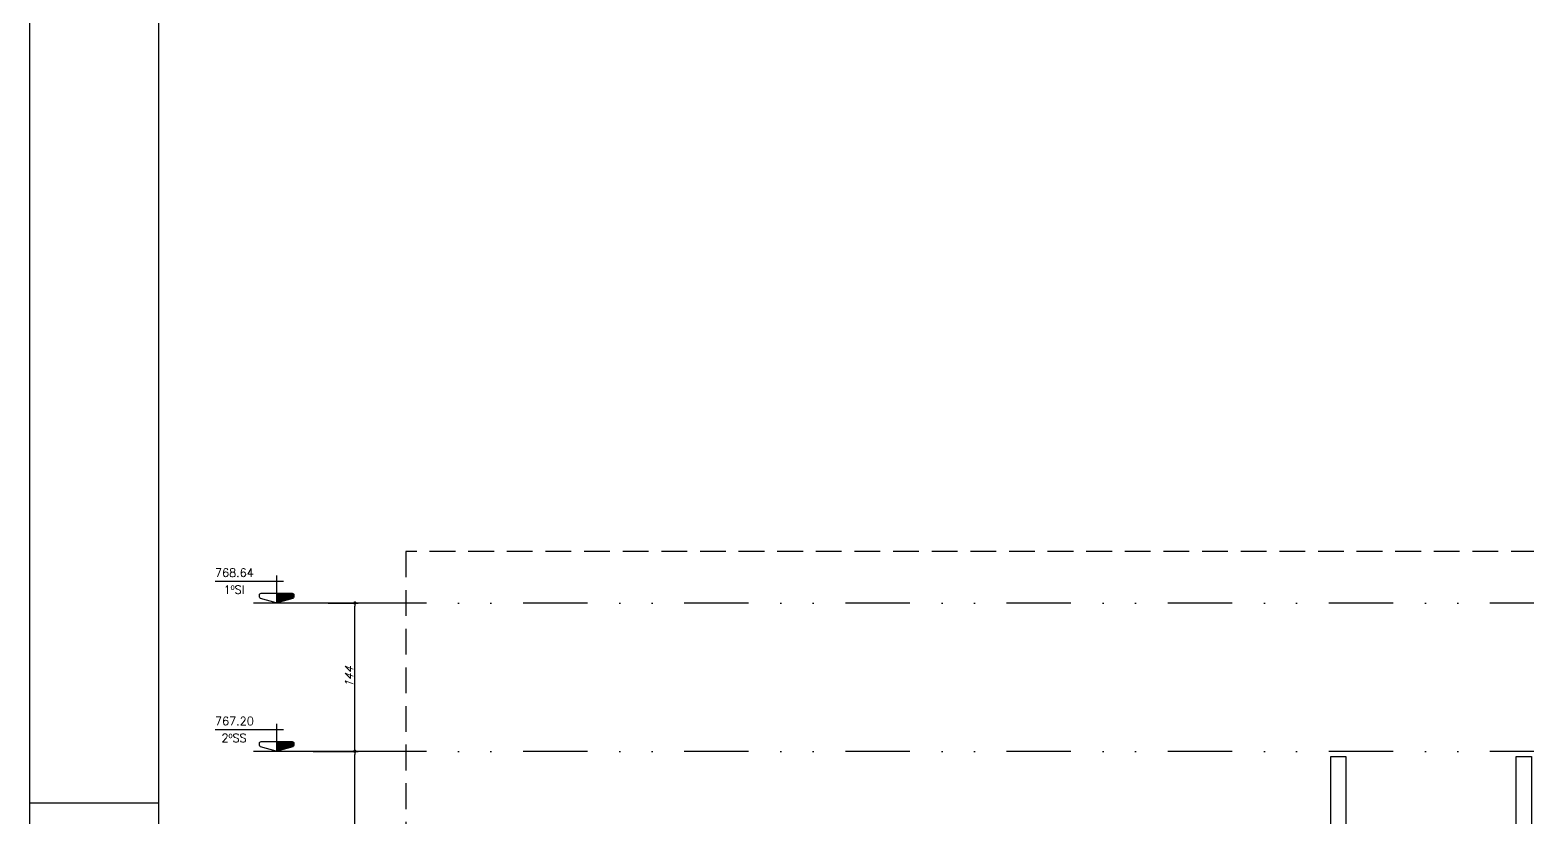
# Model space of a CAD drawing. Header units: millimetres. Extents: x 0 to 8720, y 0 to 4500.
# Drawn here: x 0 to 1454, y 1471 to 2235 of the extents above; entities that cross this region are included whole.
import ezdxf
from ezdxf.enums import TextEntityAlignment as Align

# ---------------------------------------------------------------- set-up
doc = ezdxf.new("R2010")
doc.units = ezdxf.units.MM
doc.header["$LTSCALE"] = 50
doc.linetypes.add('DASHED', pattern=[0.75, 0.5, -0.25])
doc.linetypes.add('DIVIDE2', pattern=[0.625, 0.25, -0.125, 0, -0.125, 0, -0.125])
for name, color, linetype in [('F-AUX', 2, 'Continuous'), ('F-COTAS', 106, 'Continuous'), ('F-EIXOS-DET', 1, 'Continuous'), ('F-FUNDAÇÃO-VISTA', 253, 'Continuous'), ('F-MARGEM', 1, 'Continuous'), ('F-NÍVEL-VISTA', 2, 'Continuous'), ('F-TEXTO', 6, 'Continuous')]:
    doc.layers.add(name, color=color, linetype=linetype)
doc.styles.add('CP-TEXT-INCL', font='simplex.shx', dxfattribs={"oblique": 20})
doc.styles.add('MCP', font='simplex.shx')
doc.dimstyles.new('CP-COTAS-50', dxfattribs={"dimscale": 0.64, "dimtxt": 12.5, "dimasz": 5, "dimexe": 5, "dimexo": 5, "dimgap": 2.5, "dimtad": 1, "dimdec": 1, "dimdsep": 46, "dimtxsty": 'CP-TEXT-INCL', "dimblk1": 'DOT', "dimblk2": 'DOT', "dimsah": 1, "dimcen": 9, "dimclrd": 256, "dimclre": 256, "dimclrt": 256, "dimadec": 0, "dimazin": 0, "dimtfac": 1, "dimtdec": 1, "dimtmove": 2, "dimatfit": 3, "dimldrblk": 'DOT', "dimfxl": 5, "dimtolj": 1, "dimarcsym": 0})

# ---------------------------------------------------------------- blocks, each defined once
blk = doc.blocks.new('A0-3L_900')
at = {"layer": 'F-MARGEM', "color": 2}
blk.add_line((0, 29.7), (2.5, 29.7), dxfattribs=at)
blk.add_lwpolyline([(0, 0), (0, 90), (174.4, 90), (174.4, 0)], close=True, dxfattribs=at)
at = {"layer": 'F-MARGEM', "color": 7}
blk.add_lwpolyline([(2.5, 89), (173.4, 89), (173.4, 1), (2.5, 1)], close=True, dxfattribs=at)
blk = doc.blocks.new('Nível - Vista')
at = {"layer": 'F-NÍVEL-VISTA'}
blk.add_hatch(color=71, dxfattribs=at).paths.add_polyline_path([(0, 0.238), (-0.38, 0.238, 0.414214), (-0.42, 0.198), (-0.42, 0.148, 0.331206), (-0.391, 0.11), (-0.011, 0.002, 0.072993), (0, 0)])
at = {"layer": 'F-NÍVEL-VISTA', "color": 2}
for p, q in [((-0.168, 0.521), (1.493, 0.521)), ((0, 0.67), (0, 0))]:
    blk.add_line(p, q, dxfattribs=at)
blk.add_lwpolyline([(-0.011, 0.002, 0.146769), (0.011, 0.002), (0.391, 0.11, 0.331206), (0.42, 0.148), (0.42, 0.198, 0.414214), (0.38, 0.238), (-0.38, 0.238, 0.414214), (-0.42, 0.198), (-0.42, 0.148, 0.331206), (-0.391, 0.11), (-0.011, 0.002, 0.146769), (0.011, 0.002)], format="xyb", dxfattribs=at)
at = {"layer": 'F-TEXTO', "color": 3, "style": 'MCP'}
for tag, p in [('NÍVEL', (1.026, 0.636)), ('NÍVEL_DETALHE', (1.02, 0.186))]:
    blk.add_attdef(tag, text='', height=0.2, dxfattribs=at).set_placement(p, align=Align.CENTER)
blk = doc.blocks.new('_DOT')
at = {"color": 0, "linetype": 'ByBlock'}
blk.add_line((-0.5, 0), (-1, 0), dxfattribs=at)
at = {"color": 0, "linetype": 'ByBlock', "const_width": 0.5}
blk.add_lwpolyline([(-0.25, 0, 1), (0.25, 0, 1)], format="xyb", close=True, dxfattribs=at)
blk = doc.blocks.new('*D174')
at = {"layer": 'F-COTAS', "lineweight": -2, "transparency": 16777216}
for p, q in [((275, 1535), (318.7, 1535)), ((315.5, 1322.2), (315.5, 1531.8)), ((273, 1319), (318.7, 1319))]:
    blk.add_line(p, q, dxfattribs=at)
at = {"layer": 'F-COTAS', "lineweight": -2, "transparency": 16777216, "xscale": 3.2, "yscale": 3.2, "zscale": 3.2}
for p, rotation in [((315.5, 1535), 90), ((315.5, 1319), 270)]:
    blk.add_blockref('_DOT', p, dxfattribs=dict(at, rotation=rotation))
at = {"layer": 'F-COTAS', "transparency": 16777216, "insert": (309.9, 1427), "char_height": 8, "attachment_point": 5, "rotation": 90, "style": 'CP-TEXT-INCL'}
blk.add_mtext('\\A1;216', dxfattribs=at)
blk = doc.blocks.new('*D175')
at = {"layer": 'F-COTAS', "lineweight": -2, "transparency": 16777216}
for p, q in [((289.5, 1679), (318.7, 1679)), ((315.5, 1538.2), (315.5, 1675.8)), ((275, 1535), (318.7, 1535))]:
    blk.add_line(p, q, dxfattribs=at)
at = {"layer": 'F-COTAS', "lineweight": -2, "transparency": 16777216, "xscale": 3.2, "yscale": 3.2, "zscale": 3.2}
for p, rotation in [((315.5, 1679), 90), ((315.5, 1535), 270)]:
    blk.add_blockref('_DOT', p, dxfattribs=dict(at, rotation=rotation))
at = {"layer": 'F-COTAS', "transparency": 16777216, "insert": (309.9, 1607), "char_height": 8, "attachment_point": 5, "rotation": 90, "style": 'CP-TEXT-INCL'}
blk.add_mtext('\\A1;144', dxfattribs=at)

msp = doc.modelspace()

# ---------------------------------------------------------------- linework, layer by layer
at = {"layer": 'F-AUX', "color": 1, "linetype": 'DASHED'}
msp.add_lwpolyline([(2888.05, 179.99), (2888.05, 1728.99), (365, 1728.99), (365, 179.99)], dxfattribs=at)
at = {"layer": 'F-EIXOS-DET', "color": 1, "linetype": 'DIVIDE2', "ltscale": 5}
for p, q in [((2888.05, 1678.99), (365, 1678.99)), ((2888.05, 1534.99), (365, 1534.99))]:
    msp.add_line(p, q, dxfattribs=at)
at = {"layer": 'F-EIXOS-DET', "color": 1, "ltscale": 5}
for points in [[(365, 1678.99), (217.03, 1678.99)], [(365, 1534.99), (217.03, 1534.99)]]:
    msp.add_lwpolyline(points, dxfattribs=at)
at = {"layer": 'F-FUNDAÇÃO-VISTA'}
for points in [[(1263, 179.99), (1263, 1529.99), (1277.7, 1529.99), (1277.7, 179.99)], [(1443, 179.99), (1443, 1529.99), (1457.7, 1529.99), (1457.7, 179.99)]]:
    msp.add_lwpolyline(points, dxfattribs=at)

# ---------------------------------------------------------------- block references
at = {"layer": 'F-MARGEM', "xscale": 50, "yscale": 50, "zscale": 50}
msp.add_blockref('A0-3L_900', (0, 0), dxfattribs=at)
at = {"layer": 'F-NÍVEL-VISTA', "linetype": 'Continuous'}
ref = msp.add_blockref('Nível - Vista', (239.53, 1678.99), dxfattribs=dict(at, xscale=-40, yscale=40, zscale=40))
ref.add_attrib('NÍVEL', '768.64', dxfattribs={"layer": 'F-TEXTO', "color": 3, "height": 8, "style": 'MCP'}).set_placement((198.48, 1704.42), align=Align.CENTER)
ref = msp.add_blockref('Nível - Vista', (239.53, 1534.99), dxfattribs=dict(at, xscale=-40, yscale=40, zscale=40))
ref.add_attrib('NÍVEL', '767.20', dxfattribs={"layer": 'F-TEXTO', "color": 3, "height": 8, "style": 'MCP'}).set_placement((198.48, 1560.42), align=Align.CENTER)

# ---------------------------------------------------------------- texts
at = {"layer": 'F-TEXTO', "color": 3, "style": 'MCP'}
for s, p in [('1ºSI', (198.14, 1688)), ('2ºSS', (198.14, 1544))]:
    msp.add_text(s, height=8, dxfattribs=at).set_placement(p, align=Align.CENTER)

# ---------------------------------------------------------------- dimensions: what is measured, and where the dimension line sits
at = {"layer": 'F-COTAS'}
for base, p1, p2, picture, middle in [((315.5, 1678.99), (271.76, 1534.99), (286.31, 1678.99), '*D175', (309.9, 1606.99)), ((315.5, 1534.99), (269.79, 1318.99), (271.76, 1534.99), '*D174', (309.9, 1426.99))]:
    dim = msp.add_linear_dim(base=base, p1=p1, p2=p2, angle=90, dimstyle='CP-COTAS-50', dxfattribs=at)
    dim.commit()
    dim.dimension.update_dxf_attribs({"geometry": picture, "text_midpoint": middle})

doc.saveas('drawing.dxf')
